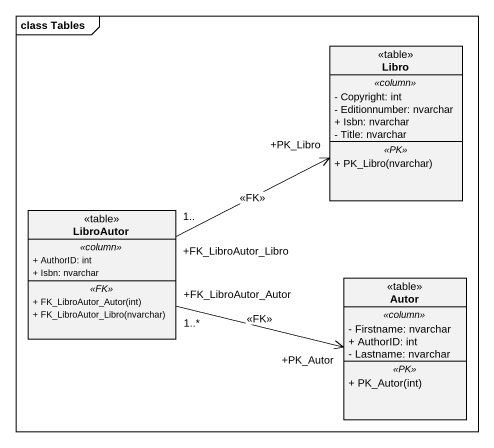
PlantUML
@startuml
mainframe class Tables
hide circle
hide empty members
skinparam classAttributeIconSize 0
class Libro <<table>> {
  .. <<column>> ..
  - Copyright: int
  - Editionnumber: nvarchar
  + Isbn: nvarchar
  - Title: nvarchar
  .. <<PK>> ..
  + PK_Libro(nvarchar)
}
class LibroAutor <<table>> {
  .. <<column>> ..
  + AuthorID: int
  + Isbn: nvarchar
  .. <<FK>> ..
  + FK_LibroAutor_Autor(int)
  + FK_LibroAutor_Libro(nvarchar)
}
class Autor <<table>> {
  .. <<column>> ..
  - Firstname: nvarchar
  + AuthorID: int
  - Lastname: nvarchar
  .. <<PK>> ..
  + PK_Autor(int)
}
LibroAutor "+FK_LibroAutor_Libro\n1.." -right-> "+PK_Libro" Libro : <<FK>>
LibroAutor "+FK_LibroAutor_Autor\n1..*" -right-> "+PK_Autor" Autor : <<FK>>
@enduml
